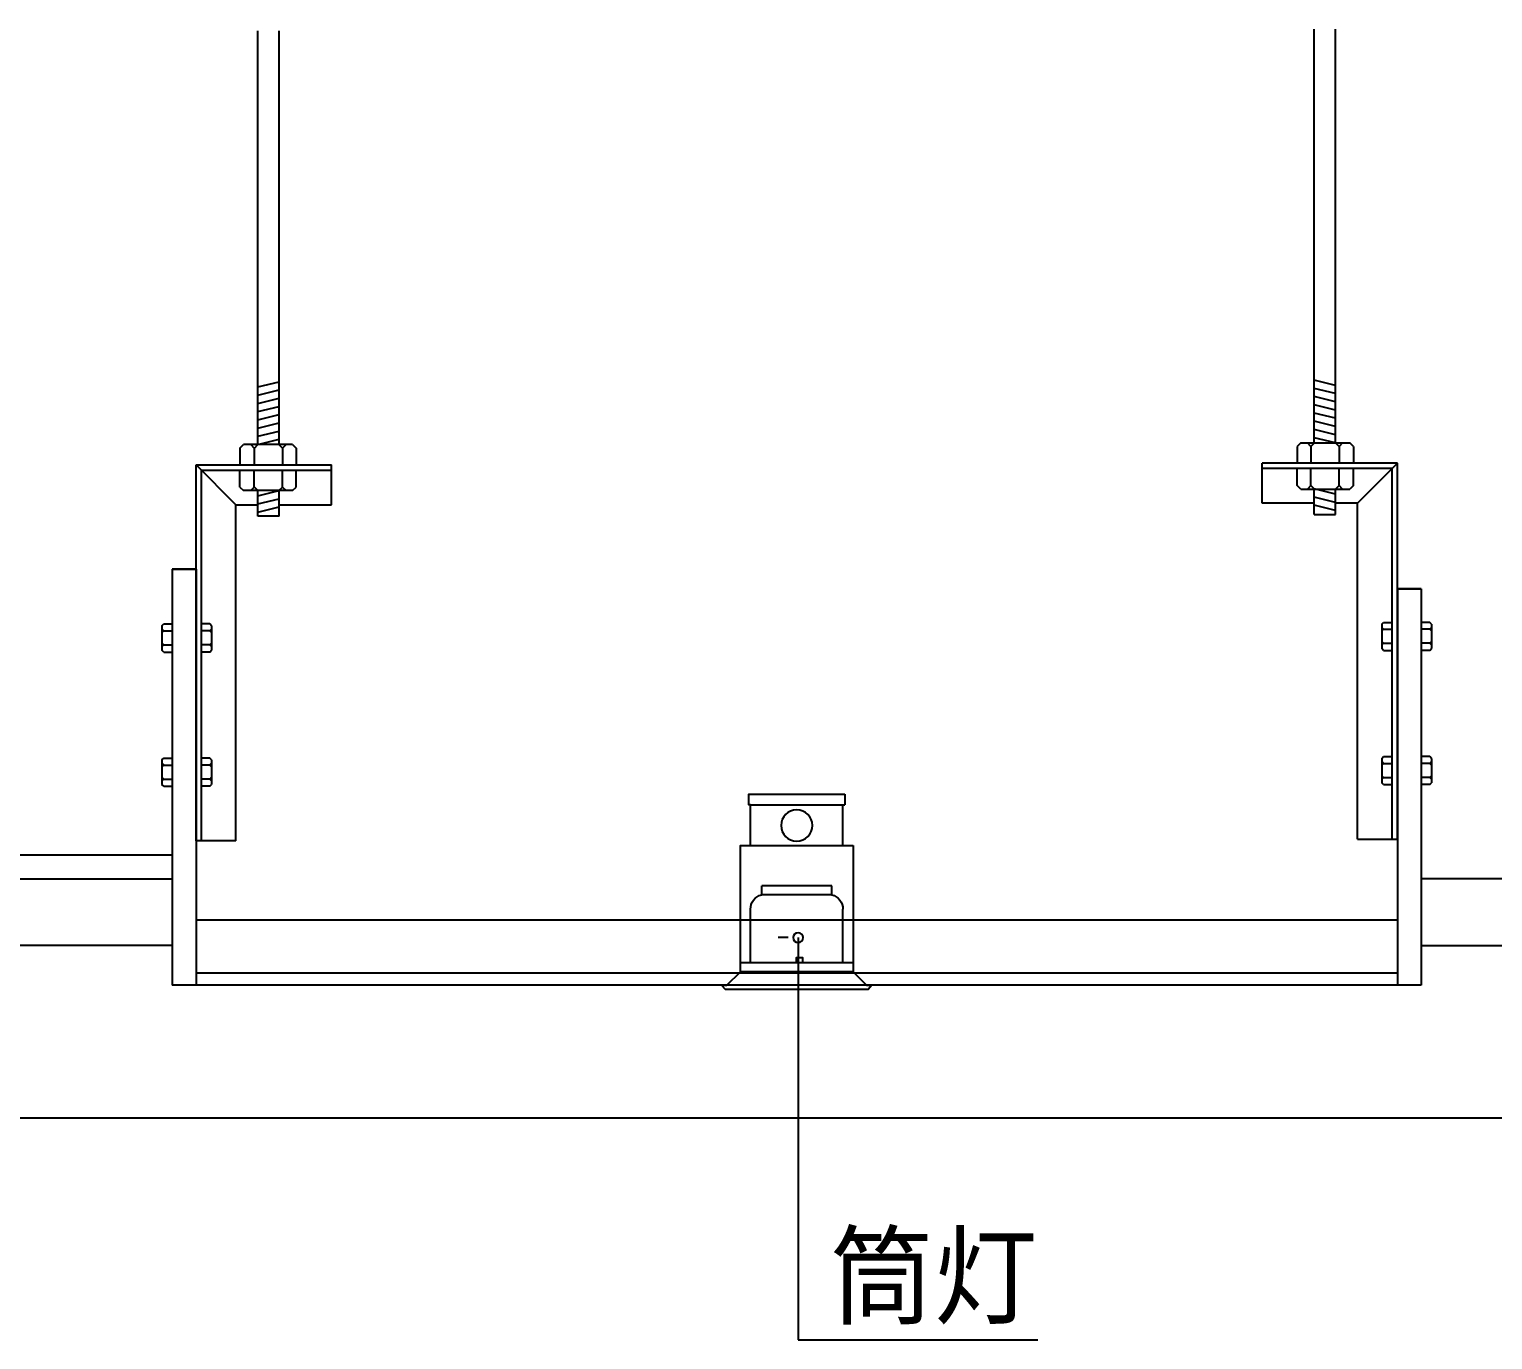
# Model space of a CAD drawing. Header units: metres. Extents: x 30935 to 38949, y 2419 to 5221.
# Drawn here: x 35721 to 36822, y 3695 to 4682 of the extents above; entities that cross this region are included whole.
import ezdxf

# ---------------------------------------------------------------- set-up
doc = ezdxf.new("R2010")
doc.units = ezdxf.units.M
for name, color, linetype in [('3', 2, 'Continuous'), ('5', 5, 'Continuous'), ('7', 7, 'Continuous'), ('8', 7, 'Continuous'), ('D', 3, 'Continuous'), ('PUB_DIM', 3, 'Continuous'), ('PUB_TEXT', 7, 'Continuous'), ('家具', 2, 'Continuous')]:
    doc.layers.add(name, color=color, linetype=linetype)

# ---------------------------------------------------------------- blocks, each defined once
blk = doc.blocks.new('A$C199F71E8')
at = {"layer": '7'}
for p, q in [((20.27, 146.94), (20.27, 138.84)), ((21.71, 138.84), (20.27, 138.84)), ((21.71, 108.32), (21.71, 138.84)), ((91.17, 138.84), (21.71, 138.84)), ((21.71, 108.32), (14.13, 108.32)), ((91.17, 108.32), (21.71, 108.32)), ((30.17, 71.27), (30.17, 78.01)), ((30.17, 78.01), (82.86, 78.01)), ((82.86, 71.27), (82.86, 78.01)), ((30.17, 71.27), (82.86, 71.27)), ((21.71, 20.14), (21.71, 60.36)), ((91.33, 20.14), (91.33, 60.36)), ((14.13, 20.14), (98.9, 20.14)), ((14.13, 13.38), (98.9, 13.38)), ((3.99, 3.2), (109.05, 3.2))]:
    blk.add_line(p, q, dxfattribs=at)
for points in [[(14.13, 108.32), (14.13, 13.38), (3.99, 3.2), (0, 3.2), (2.82, 0), (110.22, 0.01), (113, 3.2), (109.05, 3.2), (98.9, 13.38), (98.9, 108.32), (91.17, 108.32), (91.17, 138.84), (92.52, 138.84), (92.52, 146.94), (20.32, 146.94)], [(91.17, 138.84), (53.44, 138.84), (21.79, 138.84)]]:
    blk.add_lwpolyline(points, dxfattribs=at)
blk.add_lwpolyline([(52.17, 20.14), (56.8, 20.14), (56.8, 24), (52.17, 24)], close=True, dxfattribs=at)
blk.add_circle((56.52, 123.42), 11.78, dxfattribs=at)
for centre, start, end in [((33.05, 60.31), 104.69, 179.74), ((79.99, 60.31), 0.26, 75.31)]:
    blk.add_arc(centre, 11.34, start, end, dxfattribs=at)
blk = doc.blocks.new('_DOT')
at = {"color": 0, "linetype": 'ByBlock'}
blk.add_line((-0.5, 0), (-1, 0), dxfattribs=at)
blk.add_lwpolyline([(-0.25, 0, 1), (0.25, 0, 1)], format="xyb", close=True, dxfattribs=at)

msp = doc.modelspace()

# ---------------------------------------------------------------- linework, layer by layer
at = {"layer": '3'}
for p, q in [((35828.7, 4275.3), (35828.7, 3962.14)), ((35828.7, 4275.3), (35846.7, 4275.3)), ((35828.7, 4275.3), (35846.7, 4275.3)), ((35846.7, 4275.3), (35828.7, 4275.3)), ((35828.7, 4275.3), (35846.7, 4275.3)), ((35828.7, 4275.3), (35846.7, 4275.3)), ((35846.7, 4275.3), (35828.7, 4275.3)), ((35846.7, 4275.3), (35828.7, 4275.3)), ((35828.7, 4275.3), (35846.7, 4275.3)), ((35828.7, 4275.3), (35846.7, 4275.3)), ((35846.7, 4275.3), (35828.7, 4275.3)), ((36750.7, 4260.35), (36768.7, 4260.35)), ((36768.7, 4260.35), (36750.7, 4260.35)), ((36768.7, 4260.35), (36750.7, 4260.35)), ((36750.7, 4260.35), (36768.7, 4260.35)), ((36750.7, 4260.35), (36768.7, 4260.35)), ((36768.7, 4260.35), (36750.7, 4260.35)), ((36768.7, 4260.35), (36768.7, 3962.14)), ((35688.7, 4042.14), (35828.7, 4042.14)), ((36908.7, 4042.14), (36768.7, 4042.14)), ((36768.7, 3962.14), (35828.7, 3962.14))]:
    msp.add_line(p, q, dxfattribs=at)
at = {"layer": '5'}
for p, q in [((35846.7, 4070.85), (35846.7, 4353.67)), ((35876.7, 4323.67), (35846.7, 4353.67)), ((35846.7, 4353.67), (35948.53, 4353.67)), ((35948.53, 4323.67), (35948.53, 4353.67)), ((36750.7, 4354.88), (36648.87, 4354.88)), ((36648.87, 4324.88), (36648.87, 4354.88)), ((36746.7, 4350.88), (36648.87, 4350.88)), ((36720.7, 4324.88), (36750.7, 4354.88)), ((36746.7, 4072.07), (36746.7, 4350.88)), ((36750.7, 4072.07), (36750.7, 4354.88)), ((35850.7, 4070.85), (35850.7, 4349.67)), ((35850.7, 4349.67), (35948.53, 4349.67)), ((35876.7, 4070.85), (35876.7, 4323.67)), ((35876.7, 4323.67), (35893.18, 4323.67)), ((35909.18, 4323.67), (35948.53, 4323.67)), ((36688.21, 4324.88), (36648.87, 4324.88)), ((36720.7, 4324.88), (36704.21, 4324.88)), ((36720.7, 4072.07), (36720.7, 4324.88)), ((35876.7, 4070.85), (35846.7, 4070.85)), ((36720.7, 4072.07), (36750.7, 4072.07))]:
    msp.add_line(p, q, dxfattribs=at)
at = {"layer": '8'}
msp.add_line((37948.7, 3862.14), (32488.7, 3862.14), dxfattribs=at)
at = {"layer": 'D'}
for p, q in [((35893.18, 4412.32), (35909.18, 4416.26)), ((36704.21, 4413.53), (36688.21, 4417.47)), ((35893.18, 4406.13), (35909.18, 4410.07)), ((36704.21, 4407.35), (36688.21, 4411.29)), ((36704.21, 4401.16), (36688.21, 4405.1)), ((35893.18, 4399.95), (35909.18, 4403.89)), ((35893.18, 4393.76), (35909.18, 4397.7)), ((36704.21, 4394.98), (36688.21, 4398.92)), ((35893.18, 4387.58), (35909.18, 4391.52)), ((35893.18, 4381.39), (35909.18, 4385.33)), ((36704.21, 4388.79), (36688.21, 4392.73)), ((36704.21, 4382.6), (36688.21, 4386.55)), ((35893.18, 4375.21), (35909.18, 4379.15)), ((35893.18, 4369.02), (35909.18, 4372.96)), ((36704.21, 4376.42), (36688.21, 4380.36)), ((36704.21, 4370.23), (36688.21, 4374.18)), ((35893.18, 4330.49), (35909.18, 4334.43)), ((35893.18, 4324.31), (35909.18, 4328.25)), ((36704.21, 4331.71), (36688.21, 4335.65)), ((36704.21, 4325.52), (36688.21, 4329.46)), ((35893.18, 4318.12), (35909.18, 4322.06)), ((36704.21, 4319.34), (36688.21, 4323.28))]:
    msp.add_line(p, q, dxfattribs=at)
at = {"layer": 'PUB_TEXT'}
for p, q in [((36299.77, 3997.92), (36299.77, 3695.34)), ((36299.77, 3695.34), (36480.04, 3695.34))]:
    msp.add_line(p, q, dxfattribs=at)
at = {"layer": '家具'}
for p, q in [((36688.21, 4370.23), (36688.21, 4681.53)), ((36704.21, 4370.23), (36704.21, 4681.53)), ((35893.18, 4369.02), (35893.18, 4680.32)), ((35909.18, 4369.02), (35909.18, 4680.32)), ((35879.74, 4366.39), (35882.37, 4369.02)), ((35879.74, 4366.39), (35879.74, 4353.67)), ((35919.35, 4369.02), (35882.37, 4369.02)), ((35887.92, 4369.02), (35890.55, 4366.39)), ((35890.55, 4366.39), (35890.55, 4353.67)), ((35890.61, 4366.39), (35893.24, 4369.02)), ((35909.07, 4369.02), (35911.7, 4366.39)), ((35911.7, 4366.39), (35911.7, 4353.67)), ((35911.76, 4366.39), (35914.39, 4369.02)), ((35919.35, 4369.02), (35921.98, 4366.39)), ((35921.98, 4366.39), (35921.98, 4353.67)), ((36678.04, 4370.23), (36675.41, 4367.6)), ((36675.41, 4367.6), (36675.41, 4354.88)), ((36678.04, 4370.23), (36715.02, 4370.23)), ((36685.64, 4367.6), (36683.01, 4370.23)), ((36688.33, 4370.23), (36685.7, 4367.6)), ((36685.7, 4367.6), (36685.7, 4354.88)), ((36706.79, 4367.6), (36704.16, 4370.23)), ((36709.48, 4370.23), (36706.85, 4367.6)), ((36706.85, 4367.6), (36706.85, 4354.88)), ((36717.65, 4367.6), (36715.02, 4370.23)), ((36717.65, 4367.6), (36717.65, 4354.88)), ((36675.41, 4338.16), (36675.41, 4350.88)), ((36685.7, 4338.16), (36685.7, 4350.88)), ((36706.85, 4338.16), (36706.85, 4350.88)), ((36717.65, 4338.16), (36717.65, 4350.88)), ((35879.74, 4336.95), (35879.74, 4349.67)), ((35890.55, 4336.95), (35890.55, 4349.67)), ((35911.7, 4336.95), (35911.7, 4349.67)), ((35921.98, 4336.95), (35921.98, 4349.67)), ((35879.74, 4336.95), (35882.37, 4334.32)), ((35919.35, 4334.32), (35882.37, 4334.32)), ((35887.92, 4334.32), (35890.55, 4336.95)), ((35890.61, 4336.95), (35893.24, 4334.32)), ((35893.18, 4315.06), (35893.18, 4334.38)), ((35909.07, 4334.32), (35911.7, 4336.95)), ((35909.18, 4315.06), (35909.18, 4334.43)), ((35911.76, 4336.95), (35914.39, 4334.32)), ((35919.35, 4334.32), (35921.98, 4336.95)), ((36678.04, 4335.53), (36675.41, 4338.16)), ((36678.04, 4335.53), (36715.02, 4335.53)), ((36685.64, 4338.16), (36683.01, 4335.53)), ((36688.33, 4335.53), (36685.7, 4338.16)), ((36688.21, 4316.27), (36688.21, 4335.65)), ((36706.79, 4338.16), (36704.16, 4335.53)), ((36704.21, 4316.27), (36704.21, 4335.59)), ((36709.48, 4335.53), (36706.85, 4338.16)), ((36717.65, 4338.16), (36715.02, 4335.53)), ((35909.18, 4315.06), (35893.18, 4315.06)), ((36688.21, 4316.27), (36704.21, 4316.27)), ((35846.7, 4275.3), (35846.7, 3962.14)), ((36750.7, 4260.35), (36750.7, 3962.14)), ((35821.02, 4232.69), (35822.34, 4234)), ((35821.02, 4232.69), (35821.02, 4214.2)), ((35822.34, 4228.89), (35821.02, 4230.2)), ((35821.02, 4227.54), (35822.34, 4228.86)), ((35822.34, 4234), (35828.7, 4234)), ((35822.34, 4228.86), (35828.7, 4228.86)), ((35857.06, 4234), (35850.7, 4234)), ((35857.06, 4228.86), (35850.7, 4228.86)), ((35858.37, 4232.69), (35857.06, 4234)), ((35857.06, 4228.89), (35858.37, 4230.2)), ((35858.37, 4227.54), (35857.06, 4228.86)), ((35858.37, 4232.69), (35858.37, 4214.2)), ((36739.02, 4233.9), (36740.34, 4235.21)), ((36739.02, 4233.9), (36739.02, 4215.41)), ((36740.34, 4230.1), (36739.02, 4231.42)), ((36739.02, 4228.76), (36740.34, 4230.07)), ((36740.34, 4235.21), (36746.7, 4235.21)), ((36740.34, 4230.07), (36746.7, 4230.07)), ((36775.06, 4235.21), (36768.7, 4235.21)), ((36775.06, 4230.07), (36768.7, 4230.07)), ((36776.37, 4233.9), (36775.06, 4235.21)), ((36775.06, 4230.1), (36776.37, 4231.42)), ((36776.37, 4228.76), (36775.06, 4230.07)), ((36776.37, 4233.9), (36776.37, 4215.41)), ((35822.34, 4218.31), (35821.02, 4219.63)), ((35821.02, 4216.97), (35822.34, 4218.28)), ((35822.34, 4218.28), (35828.7, 4218.28)), ((35857.06, 4218.28), (35850.7, 4218.28)), ((35857.06, 4218.31), (35858.37, 4219.63)), ((35858.37, 4216.97), (35857.06, 4218.28)), ((36740.34, 4219.53), (36739.02, 4220.84)), ((36739.02, 4218.18), (36740.34, 4219.5)), ((36740.34, 4219.5), (36746.7, 4219.5)), ((36775.06, 4219.5), (36768.7, 4219.5)), ((36775.06, 4219.53), (36776.37, 4220.84)), ((36776.37, 4218.18), (36775.06, 4219.5)), ((35822.34, 4212.88), (35821.02, 4214.2)), ((35822.34, 4212.88), (35828.7, 4212.88)), ((35857.06, 4212.88), (35850.7, 4212.88)), ((35857.06, 4212.88), (35858.37, 4214.2)), ((36740.34, 4214.09), (36739.02, 4215.41)), ((36740.34, 4214.09), (36746.7, 4214.09)), ((36775.06, 4214.09), (36768.7, 4214.09)), ((36775.06, 4214.09), (36776.37, 4215.41)), ((35821.02, 4131.66), (35822.34, 4132.97)), ((35821.02, 4131.66), (35821.02, 4113.17)), ((35822.34, 4132.97), (35828.7, 4132.97)), ((35857.06, 4132.97), (35850.7, 4132.97)), ((35858.37, 4131.66), (35857.06, 4132.97)), ((35858.37, 4131.66), (35858.37, 4113.17)), ((36739.02, 4132.87), (36740.34, 4134.19)), ((36739.02, 4132.87), (36739.02, 4114.38)), ((36740.34, 4129.08), (36739.02, 4130.39)), ((36740.34, 4134.19), (36746.7, 4134.19)), ((36775.06, 4134.19), (36768.7, 4134.19)), ((36776.37, 4132.87), (36775.06, 4134.19)), ((36775.06, 4129.08), (36776.37, 4130.39)), ((36776.37, 4132.87), (36776.37, 4114.38)), ((35822.34, 4127.86), (35821.02, 4129.18)), ((35821.02, 4126.52), (35822.34, 4127.83)), ((35822.34, 4127.83), (35828.7, 4127.83)), ((35857.06, 4127.83), (35850.7, 4127.83)), ((35857.06, 4127.86), (35858.37, 4129.18)), ((35858.37, 4126.52), (35857.06, 4127.83)), ((36739.02, 4127.73), (36740.34, 4129.05)), ((36740.34, 4118.5), (36739.02, 4119.82)), ((36740.34, 4129.05), (36746.7, 4129.05)), ((36775.06, 4129.05), (36768.7, 4129.05)), ((36776.37, 4127.73), (36775.06, 4129.05)), ((36775.06, 4118.5), (36776.37, 4119.82)), ((35822.34, 4117.29), (35821.02, 4118.6)), ((35821.02, 4115.94), (35822.34, 4117.26)), ((35822.34, 4111.85), (35821.02, 4113.17)), ((35822.34, 4117.26), (35828.7, 4117.26)), ((35822.34, 4111.85), (35828.7, 4111.85)), ((35857.06, 4117.26), (35850.7, 4117.26)), ((35857.06, 4111.85), (35850.7, 4111.85)), ((35857.06, 4117.29), (35858.37, 4118.6)), ((35858.37, 4115.94), (35857.06, 4117.26)), ((35857.06, 4111.85), (35858.37, 4113.17)), ((36739.02, 4117.16), (36740.34, 4118.47)), ((36740.34, 4113.07), (36739.02, 4114.38)), ((36740.34, 4118.47), (36746.7, 4118.47)), ((36740.34, 4113.07), (36746.7, 4113.07)), ((36775.06, 4118.47), (36768.7, 4118.47)), ((36775.06, 4113.07), (36768.7, 4113.07)), ((36776.37, 4117.16), (36775.06, 4118.47)), ((36775.06, 4113.07), (36776.37, 4114.38)), ((35688.7, 4060.14), (35828.7, 4060.14)), ((36750.7, 4011.14), (35846.7, 4011.14)), ((35828.7, 3992.14), (35688.7, 3992.13)), ((36768.7, 3992.14), (36908.7, 3992.13)), ((36750.7, 3971.14), (35846.7, 3971.14))]:
    msp.add_line(p, q, dxfattribs=at)

# ---------------------------------------------------------------- block references
at = {"layer": 'PUB_DIM', "xscale": -1}
msp.add_blockref('A$C199F71E8', (36355.22, 3958.94), dxfattribs=at)
at = {"layer": 'PUB_TEXT', "xscale": 15, "yscale": 15, "zscale": 15}
msp.add_blockref('_DOT', (36299.77, 3997.92), dxfattribs=at)

# ---------------------------------------------------------------- texts
at = {"layer": 'PUB_TEXT'}
msp.add_text('筒灯', height=60, dxfattribs=at).set_placement((36323.77, 3713.34))

doc.saveas('drawing.dxf')
